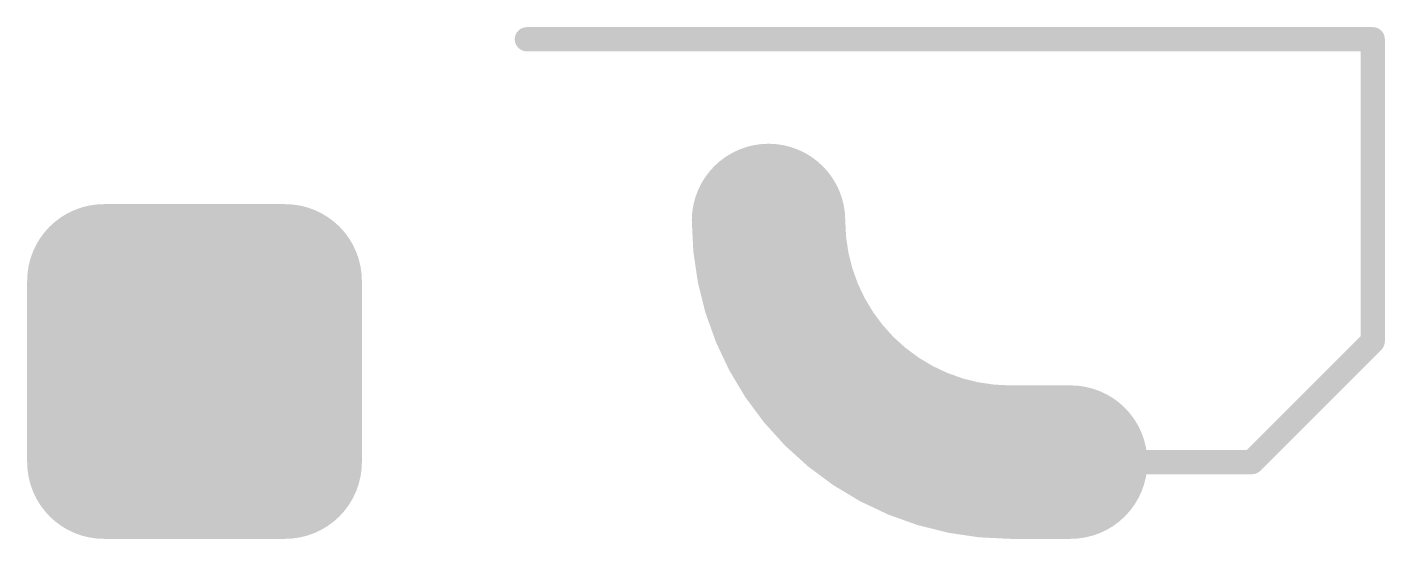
# Model space of a CAD drawing. Extents: x -0.7 to 56.4, y 67.9 to 89.4.
import ezdxf

# ---------------------------------------------------------------- set-up
doc = ezdxf.new("R2010")
doc.units = 0
doc.layers.add('91', color=94, linetype='CONTINUOUS')

msp = doc.modelspace()

# ---------------------------------------------------------------- linework, layer by layer
at = {"layer": '91'}
for points, const_width in [([(20.32, 88.9), (55.88, 88.9)], 1.016), ([(55.88, 88.9), (55.88, 76.2)], 1.016), ([(2.54, 78.74), (2.54, 71.12)], 6.4516), ([(10.16, 78.74), (2.54, 78.74)], 6.4516), ([(10.16, 71.12), (10.16, 78.74)], 6.4516), ([(2.54, 77.4192), (10.16, 77.4192)], 6.4516), ([(55.88, 76.2), (50.8, 71.12)], 1.016), ([(2.54, 71.12), (10.16, 71.12)], 6.4516), ([(43.18, 71.12), (40.64, 71.12)], 6.4516), ([(50.8, 71.12), (43.18, 71.12)], 1.016)]:
    msp.add_lwpolyline(points, dxfattribs=dict(at, const_width=const_width))
for points, const_width in [([(20.32, 89.154, 1), (20.32, 88.646)], 0.508), ([(56.134, 88.9, 1), (55.626, 88.9)], 0.508), ([(55.88, 88.646, 1), (55.88, 89.154)], 0.508), ([(30.48, 81.28, 0.4142), (40.64, 71.12)], 6.4516), ([(32.0929, 81.28, 1), (28.8671, 81.28)], 3.2258), ([(4.1529, 78.74, 1), (0.9271, 78.74)], 3.2258), ([(2.54, 80.3529, 1), (2.54, 77.1271)], 3.2258), ([(11.7729, 78.74, 1), (8.5471, 78.74)], 3.2258), ([(10.16, 77.1271, 1), (10.16, 80.3529)], 3.2258), ([(2.54, 79.0321, 1), (2.54, 75.8063)], 3.2258), ([(10.16, 75.8063, 1), (10.16, 79.0321)], 3.2258), ([(56.0596, 76.0204, 1), (55.7004, 76.3796)], 0.508), ([(55.626, 76.2, 1), (56.134, 76.2)], 0.508), ([(2.54, 72.7329, 1), (2.54, 69.5071)], 3.2258), ([(10.16, 69.5071, 1), (10.16, 72.7329)], 3.2258), ([(40.64, 72.7329, 1), (40.64, 69.5071)], 3.2258), ([(40.64, 69.5071, 1), (40.64, 72.7329)], 3.2258), ([(43.18, 69.5071, 1), (43.18, 72.7329)], 3.2258), ([(0.9271, 71.12, 1), (4.1529, 71.12)], 3.2258), ([(8.5471, 71.12, 1), (11.7729, 71.12)], 3.2258), ([(43.18, 71.374, 1), (43.18, 70.866)], 0.508), ([(50.6204, 71.2996, 1), (50.9796, 70.9404)], 0.508), ([(50.8, 70.866, 1), (50.8, 71.374)], 0.508)]:
    msp.add_lwpolyline(points, format="xyb", dxfattribs=dict(at, const_width=const_width))

doc.saveas('drawing.dxf')
